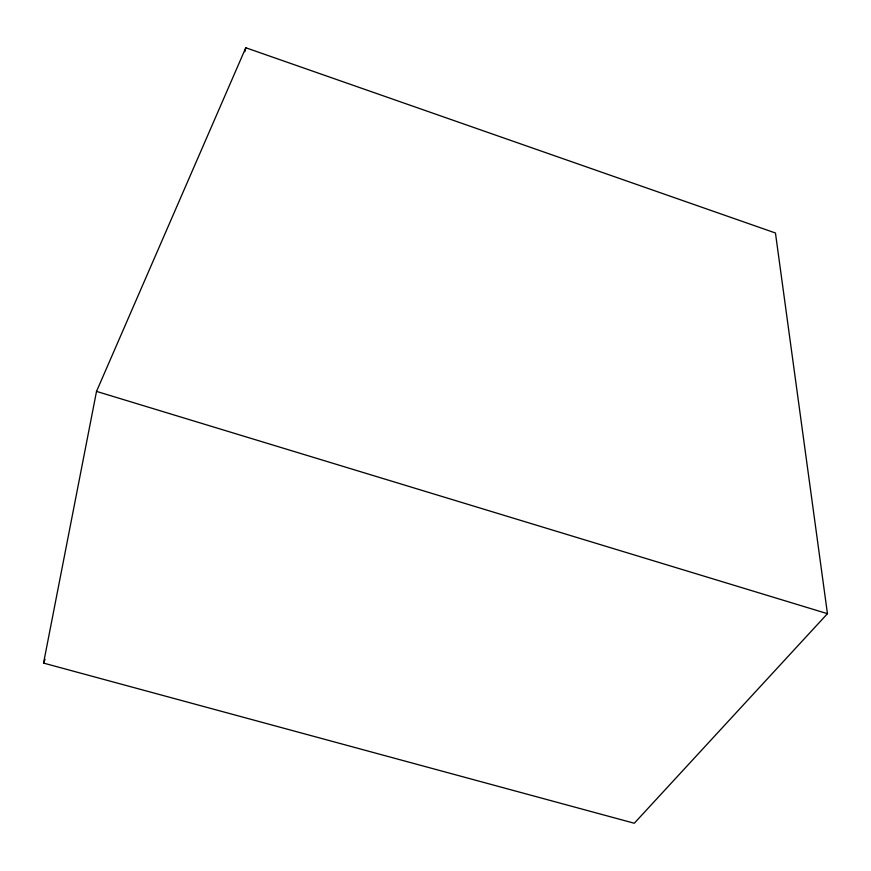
<?xml version="1.0" encoding="UTF-8"?>
<svg xmlns="http://www.w3.org/2000/svg" width="871" height="871" viewBox="0 0 871 871"><rect width="100%" height="100%" fill="white"/><g stroke="black" fill="none" stroke-linecap="round" stroke-linejoin="round"><path stroke-width="1.31" d="M43.55 663.092L96.518 391.395L245.796 47.753L775.451 233.003L827.45 613.685L634.284 823.247L43.55 663.092L45.031 659.303M244.827 51.705L245.796 47.753M96.518 391.395L827.45 613.685"/></g></svg>
